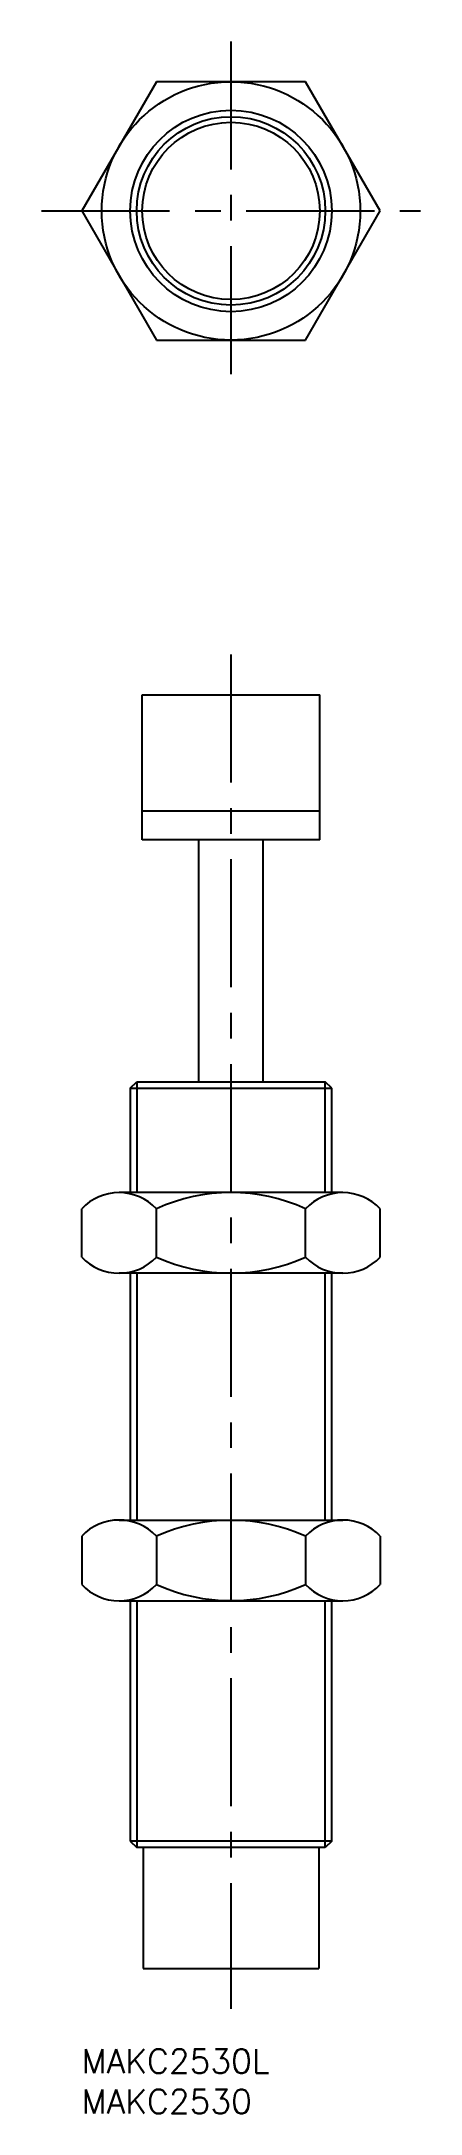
# Model space of a CAD drawing. Extents: x -5 to 42, y -8 to 249.
import ezdxf

# ---------------------------------------------------------------- set-up
doc = ezdxf.new("R2010")
doc.units = 0
doc.header["$LTSCALE"] = 0.5
doc.linetypes.add('CENTER', pattern=[50.8, 31.75, -6.35, 6.35, -6.35])
for name, color, linetype in [('MSM_CENTER', 1, 'CENTER'), ('MSM_CONTINUOUS', 7, 'CONTINUOUS'), ('MSM_NARROW', 5, 'CONTINUOUS'), ('MSM_PART_NUMBER', 7, 'CONTINUOUS')]:
    doc.layers.add(name, color=color, linetype=linetype)
doc.styles.get("Standard").update_dxf_attribs({"font": 'txt.shx', "height": 3, "bigfont": 'bigfont.shx'})

# ---------------------------------------------------------------- blocks, each defined once
blk = doc.blocks.new('*U2')
at = {"layer": 'MSM_PART_NUMBER'}
blk.add_text('MAKC2530L', height=3, dxfattribs=at).set_placement((0, -3))
blk = doc.blocks.new('*U3')
at = {"layer": 'MSM_PART_NUMBER'}
blk.add_text('MAKC2530', height=3, dxfattribs=at).set_placement((0, -8))

msp = doc.modelspace()

# ---------------------------------------------------------------- linework, layer by layer
at = {"layer": 'MSM_CENTER'}
for p, q in [((18.5, 249.07), (18.5, 207.02)), ((-5, 228.04), (42, 228.04)), ((18.5, 173), (18.5, 5))]:
    msp.add_line(p, q, dxfattribs=at)
at = {"layer": 'MSM_CONTINUOUS'}
for p, q in [((9.25, 244.07), (0, 228.04)), ((27.75, 244.07), (9.25, 244.07)), ((37, 228.04), (27.75, 244.07)), ((0, 228.04), (9.25, 212.02)), ((27.75, 212.02), (37, 228.04)), ((9.25, 212.02), (27.75, 212.02)), ((7.5, 168), (29.5, 168)), ((7.5, 150), (7.5, 168)), ((29.5, 150), (29.5, 168)), ((7.5, 153.6), (29.5, 153.6)), ((29.5, 150), (7.5, 150)), ((14.5, 120), (14.5, 150)), ((22.5, 120), (22.5, 150)), ((6, 119.19), (6.81, 120)), ((6, 119.19), (6, 106.25)), ((6, 119.19), (31, 119.19)), ((6.81, 120), (30.19, 120)), ((31, 119.19), (30.19, 120)), ((31, 106.25), (31, 119.19)), ((32.37, 106.25), (4.62, 106.25)), ((0, 98.25), (0, 104.25)), ((9.25, 98.25), (9.25, 104.25)), ((27.75, 98.25), (27.75, 104.25)), ((37, 98.25), (37, 104.25)), ((32.37, 96.25), (4.62, 96.25)), ((6, 96.25), (6, 65.62)), ((31, 65.62), (31, 96.25)), ((4.62, 65.62), (32.37, 65.62)), ((0, 63.62), (0, 57.62)), ((9.25, 63.62), (9.25, 57.62)), ((27.75, 63.62), (27.75, 57.62)), ((37, 63.62), (37, 57.62)), ((4.62, 55.62), (32.37, 55.62)), ((6, 55.62), (6, 25.81)), ((31, 25.81), (31, 55.62)), ((6, 25.81), (6.81, 25)), ((31, 25.81), (6, 25.81)), ((31, 25.81), (30.19, 25)), ((30.19, 25), (6.81, 25)), ((7.62, 25), (7.62, 10)), ((29.38, 25), (29.38, 10)), ((7.62, 10), (29.38, 10))]:
    msp.add_line(p, q, dxfattribs=at)
for radius in [16.02, 12.5, 11]:
    msp.add_circle((18.5, 228.04), radius, dxfattribs=at)
for centre, radius, start, end in [((4.62, 99.9), 6.35, 43.2296, 136.7705), ((18.5, 83.86), 22.39, 65.5991, 114.4009), ((32.37, 99.9), 6.35, 43.2296, 136.7705), ((4.62, 102.6), 6.35, 223.2296, 316.7704), ((18.5, 118.64), 22.39, 245.5991, 294.4009), ((32.37, 102.6), 6.35, 223.2296, 316.7704), ((4.62, 59.28), 6.35, 43.2296, 136.7705), ((18.5, 43.23), 22.39, 65.5991, 114.4009), ((32.37, 59.28), 6.35, 43.2296, 136.7705), ((4.62, 61.97), 6.35, 223.2296, 316.7704), ((18.5, 78.02), 22.39, 245.5991, 294.4009), ((32.37, 61.97), 6.35, 223.2296, 316.7704)]:
    msp.add_arc(centre, radius, start, end, dxfattribs=at)
at = {"layer": 'MSM_NARROW'}
for p, q in [((6.81, 120), (6.81, 106.25)), ((30.19, 106.25), (30.19, 120)), ((6.81, 96.25), (6.81, 65.62)), ((30.19, 65.62), (30.19, 96.25)), ((6.81, 55.62), (6.81, 25)), ((30.19, 25), (30.19, 55.62))]:
    msp.add_line(p, q, dxfattribs=at)
msp.add_circle((18.5, 228.04), 11.69, dxfattribs=at)

# ---------------------------------------------------------------- block references
at = {"layer": 'MSM_CONTINUOUS'}
for name in ['*U2', '*U3']:
    msp.add_blockref(name, (0, 0), dxfattribs=at)

doc.saveas('drawing.dxf')
